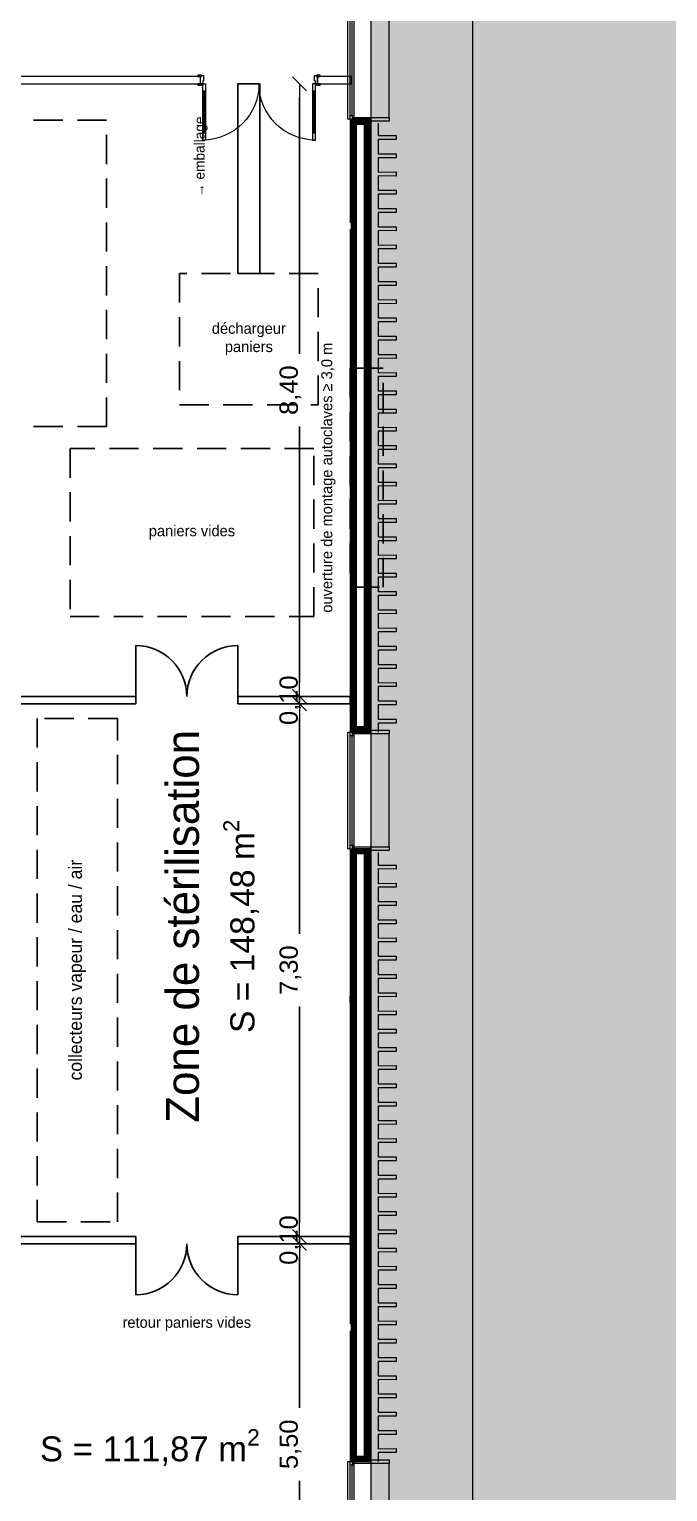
# Model space of a CAD drawing. Header units: millimetres. Extents: x 141848 to 1648660, y -821378 to -151356.
# Drawn here: x 239547 to 248295, y -204906 to -184858 of the extents above; entities that cross this region are included whole.
import ezdxf

# ---------------------------------------------------------------- set-up
doc = ezdxf.new("R2010")
doc.units = ezdxf.units.MM
doc.header["$MEASUREMENT"] = 0
for name, pattern in [('DASHED', [600, 400, -200]), ('Traits', [282.222223, 141.111112, -141.111112]), ('Wipeout_Contour', [1000, 0, -1000])]:
    doc.linetypes.add(name, pattern=pattern)
for name, color, linetype in [('Cotations - 1_100', 7, 'Continuous'), ('Equipement - Process', 6, 'Continuous'), ('Fenêtres ARCHICAD', 7, 'Continuous'), ('Hachure', 7, 'Continuous'), ('Intérieur - Agencement', 7, 'Continuous'), ('Nouveau_0', 7, 'Continuous'), ('Portes ARCHICAD', 7, 'Continuous'), ('Sols_ Dalles', 7, 'Continuous'), ('Structure - Murs extérieurs', 7, 'Continuous')]:
    doc.layers.add(name, color=color, linetype=linetype)
doc.styles.add('STYLE_GENERE_1', font='')
doc.styles.add('STYLE_GENERE_2', font='')
doc.styles.get('STYLE_GENERE_1').set_extended_font_data('Agency FB')
doc.styles.get('STYLE_GENERE_2').set_extended_font_data('Arial')
doc.dimstyles.new('STYLE_GENERE__1', dxfattribs={"dimtxt": 250, "dimasz": 190, "dimexe": 1.25, "dimexo": 0.625, "dimgap": 0, "dimtad": 1, "dimlfac": 0.001, "dimtxsty": 'STYLE_GENERE_2', "dimblk": 'ARROWHEAD_6', "dimblk1": 'ARROWHEAD_6', "dimblk2": 'ARROWHEAD_6', "dimcen": 2.5, "dimse1": 1, "dimse2": 1, "dimclrd": 7, "dimclre": 7, "dimclrt": 7, "dimazin": 3, "dimtfac": 1, "dimtmove": 0, "dimatfit": 3})
doc.dimstyles.new('STYLE_GENERE__4', dxfattribs={"dimtxt": 250, "dimasz": 190, "dimexe": 1.25, "dimexo": 0.625, "dimgap": 0, "dimtad": 1, "dimlfac": 0.001, "dimtxsty": 'STYLE_GENERE_2', "dimblk": 'ARROWHEAD_6', "dimblk1": 'ARROWHEAD_6', "dimblk2": 'ARROWHEAD_6', "dimcen": 2.5, "dimse1": 1, "dimse2": 1, "dimclrd": 7, "dimclre": 7, "dimclrt": 7, "dimazin": 3, "dimtfac": 1, "dimtmove": 0, "dimatfit": 3})
pattern_1 = [(45, (0, 175), (-55.684659, 55.684659), [0, -52.5, 0, -78.75]), (110, (175, 175), (74.000794, 26.934086), [0, -38.5, 0, -66.5])]
pattern_2 = [(45, (0, 0), (-7.0710678, 7.0710678), [])]

# ---------------------------------------------------------------- blocks, each defined once
blk = doc.blocks.new('Fenêtre 25')
at = {"layer": 'Fenêtres ARCHICAD', "color": 7, "linetype": 'Continuous', "lineweight": 5}
for p, q in [((-800, 0), (-800, 33)), ((-800, 33), (800, 33)), ((800, 33), (800, 0)), ((-800, -30), (800, -30)), ((-800, -280), (-800, -50)), ((-800, -50), (-775, -50)), ((-800, -195), (-800, -265)), ((-800, -195), (-800, -265)), ((-800, -195), (-800, -265)), ((-800, -195), (-800, -265)), ((-775, -50), (-775, -280)), ((775, -280), (775, -50)), ((775, -50), (800, -50)), ((800, -50), (800, -280)), ((800, -195), (800, -265)), ((800, -195), (800, -265)), ((800, -195), (800, -265)), ((800, -195), (800, -265)), ((-825, -530), (-825, -280)), ((-825, -280), (-775, -280)), ((-825, -280), (-800, -280)), ((-825, -280), (-800, -280)), ((-800, -265), (-800, -280)), ((-800, -265), (-800, -280)), ((-775, -280), (-800, -280)), ((-775, -280), (-775, -530)), ((800, -280), (775, -280)), ((775, -280), (825, -280)), ((775, -530), (775, -280)), ((800, -265), (800, -280)), ((800, -265), (800, -280)), ((800, -280), (825, -280)), ((800, -280), (825, -280)), ((825, -280), (825, -530)), ((-775, -530), (-825, -530)), ((-775, -530), (775, -530)), ((825, -530), (775, -530))]:
    blk.add_line(p, q, dxfattribs=at)
at = {"layer": 'Fenêtres ARCHICAD', "color": 7, "linetype": 'Traits', "lineweight": 5}
blk.add_line((-800, 0), (800, 0), dxfattribs=at)
at = {"color": 254, "linetype": 'Wipeout_Contour', "lineweight": 0, "ltscale": 3003.33026}
blk.add_wipeout([(-750, 0), (-750, -50), (750, -50), (750, 0)], dxfattribs=at).dxf.layer = 'Fenêtres ARCHICAD'
at = {"layer": 'Fenêtres ARCHICAD', "color": 7, "linetype": 'Continuous', "lineweight": 5}
for p, q in [((-800, 0), (-750, 0)), ((-800, 0), (-800, -15)), ((-800, 0), (-800, -15)), ((-750, 0), (-750, -50)), ((-750, 0), (750, 0)), ((750, -50), (750, 0)), ((750, 0), (800, 0)), ((800, 0), (800, -15)), ((800, 0), (800, -15)), ((-800, -15), (-800, -50)), ((-800, -15), (-800, -50)), ((-750, -50), (-800, -50)), ((-800, -50), (-800, -85)), ((-800, -50), (-800, -85)), ((-800, -85), (-800, -195)), ((-800, -85), (-800, -195)), ((-800, -85), (-800, -195)), ((-800, -85), (-800, -195)), ((-750, -25), (750, -25)), ((750, -50), (-750, -50)), ((800, -50), (750, -50)), ((800, -15), (800, -50)), ((800, -15), (800, -50)), ((800, -50), (800, -85)), ((800, -50), (800, -85)), ((800, -85), (800, -195)), ((800, -85), (800, -195)), ((800, -85), (800, -195)), ((800, -85), (800, -195))]:
    blk.add_line(p, q, dxfattribs=at)
blk = doc.blocks.new('Mur_2_1', base_point=(244226, -173396))
at = {"color": 254, "linetype": 'Wipeout_Contour', "lineweight": 0, "ltscale": 1238482.456540068}
blk.add_wipeout([(244211, -186093), (244211, -194493), (244226, -194493), (244226, -186093)], dxfattribs=at)
at = {"color": 254, "linetype": 'Wipeout_Contour', "lineweight": 0, "ltscale": 1263457.769276507}
blk.add_wipeout([(244211, -196093), (244211, -204493), (244226, -204493), (244226, -196093)], dxfattribs=at)
at = {"linetype": 'Continuous', "lineweight": 5, "true_color": 0x5f5f5f}
h = blk.add_hatch(dxfattribs=at)
h.set_pattern_fill('Enduit_0001', color=251, style=0, pattern_type=2)
h.set_pattern_definition(pattern_1)
h.paths.add_polyline_path([(244211, -186093), (244211, -194493), (244226, -194493), (244226, -186093)])
h = blk.add_hatch(dxfattribs=at)
h.set_pattern_fill('Enduit_0001', color=251, style=0, pattern_type=2)
h.set_pattern_definition(pattern_1)
h.paths.add_polyline_path([(244211, -196093), (244211, -204493), (244226, -204493), (244226, -196093)])
at = {"color": 254, "linetype": 'Wipeout_Contour', "lineweight": 0, "ltscale": 1238347.192243157}
blk.add_wipeout([(244141, -186163), (244141, -194423), (244211, -194493), (244211, -186093)], dxfattribs=at)
at = {"color": 254, "linetype": 'Wipeout_Contour', "lineweight": 0, "ltscale": 1263325.224056283}
blk.add_wipeout([(244141, -196163), (244141, -204423), (244211, -204493), (244211, -196093)], dxfattribs=at)
at = {"linetype": 'Continuous', "lineweight": 5, "true_color": 0x5f5f5f}
h = blk.add_hatch(dxfattribs=at)
h.set_pattern_fill('Briques_terre_cuite__int_97', color=251, style=0, pattern_type=2)
h.set_pattern_definition(pattern_2)
h.paths.add_polyline_path([(244141, -186163), (244141, -194423), (244211, -194493), (244211, -186093)])
h = blk.add_hatch(dxfattribs=at)
h.set_pattern_fill('Briques_terre_cuite__int_97', color=251, style=0, pattern_type=2)
h.set_pattern_definition(pattern_2)
h.paths.add_polyline_path([(244141, -196163), (244141, -204423), (244211, -204493), (244211, -196093)])
at = {"color": 254, "linetype": 'Wipeout_Contour', "lineweight": 0, "ltscale": 1238062.087334193}
blk.add_wipeout([(244141, -186163), (244031, -186163), (244031, -194423), (244141, -194423)], dxfattribs=at)
at = {"color": 254, "linetype": 'Wipeout_Contour', "lineweight": 0, "ltscale": 1263045.802240406}
blk.add_wipeout([(244141, -196163), (244031, -196163), (244031, -204423), (244141, -204423)], dxfattribs=at)
at = {"color": 254, "linetype": 'Wipeout_Contour', "lineweight": 0, "ltscale": 1239486.484636291}
blk.add_wipeout([(243946, -187606), (243946, -194493), (243961, -194493), (243961, -187606)], dxfattribs=at)
at = {"color": 254, "linetype": 'Wipeout_Contour', "lineweight": 0, "ltscale": 1271008.258563661}
blk.add_wipeout([(243946, -202706), (243946, -204493), (243961, -204493), (243961, -202706)], dxfattribs=at)
at = {"linetype": 'Continuous', "lineweight": 5, "true_color": 0x5f5f5f}
h = blk.add_hatch(dxfattribs=at)
h.set_pattern_fill('Enduit_0001', color=251, style=0, pattern_type=2)
h.set_pattern_definition(pattern_1)
h.paths.add_polyline_path([(243946, -187606), (243946, -194493), (243961, -194493), (243961, -187606)])
h = blk.add_hatch(dxfattribs=at)
h.set_pattern_fill('Enduit_0001', color=251, style=0, pattern_type=2)
h.set_pattern_definition(pattern_1)
h.paths.add_polyline_path([(243946, -202706), (243946, -204493), (243961, -204493), (243961, -202706)])
at = {"color": 254, "linetype": 'Wipeout_Contour', "lineweight": 0, "ltscale": 1229032.335938694}
blk.add_wipeout([(243946, -187506), (243961, -187506), (243961, -186093), (243946, -186093)], dxfattribs=at)
at = {"color": 254, "linetype": 'Wipeout_Contour', "lineweight": 0, "ltscale": 1260220.518683456}
blk.add_wipeout([(243946, -202606), (243961, -202606), (243961, -196093), (243946, -196093)], dxfattribs=at)
at = {"linetype": 'Continuous', "lineweight": 5, "true_color": 0x5f5f5f}
h = blk.add_hatch(dxfattribs=at)
h.set_pattern_fill('Enduit_0001', color=251, style=0, pattern_type=2)
h.set_pattern_definition(pattern_1)
h.paths.add_polyline_path([(243946, -187506), (243961, -187506), (243961, -186093), (243946, -186093)])
h = blk.add_hatch(dxfattribs=at)
h.set_pattern_fill('Enduit_0001', color=251, style=0, pattern_type=2)
h.set_pattern_definition(pattern_1)
h.paths.add_polyline_path([(243946, -202606), (243961, -202606), (243961, -196093), (243946, -196093)])
at = {"color": 254, "linetype": 'Wipeout_Contour', "lineweight": 0, "ltscale": 1237780.528865928}
blk.add_wipeout([(243961, -186093), (243961, -194493), (244031, -194493), (244031, -186093)], dxfattribs=at)
at = {"color": 254, "linetype": 'Wipeout_Contour', "lineweight": 0, "ltscale": 1262769.723634633}
blk.add_wipeout([(243961, -204493), (244031, -204493), (244031, -196093), (243961, -196093)], dxfattribs=at)
at = {"linetype": 'Continuous', "lineweight": 5, "true_color": 0x5f5f5f}
h = blk.add_hatch(dxfattribs=at)
h.set_pattern_fill('Briques_terre_cuite__int_97', color=251, style=0, pattern_type=2)
h.set_pattern_definition(pattern_2)
h.paths.add_polyline_path([(243961, -186093), (243961, -194493), (244031, -194493), (244031, -186093)])
h = blk.add_hatch(dxfattribs=at)
h.set_pattern_fill('Briques_terre_cuite__int_97', color=251, style=0, pattern_type=2)
h.set_pattern_definition(pattern_2)
h.paths.add_polyline_path([(243961, -204493), (244031, -204493), (244031, -196093), (243961, -196093)])
at = {"color": 7, "linetype": 'Continuous', "lineweight": 5}
for p, q in [((243961, -187506), (243946, -187506)), ((243946, -187606), (243961, -187606)), ((243961, -187606), (243961, -187506)), ((243961, -202606), (243946, -202606)), ((243961, -202706), (243961, -202606)), ((243946, -202706), (243961, -202706))]:
    blk.add_line(p, q, dxfattribs=at)
at = {"color": 254, "linetype": 'Wipeout_Contour', "lineweight": 0, "ltscale": 1227876.541884673}
blk.add_wipeout([(244141, -186163), (244211, -186093), (244031, -186093), (244031, -186163)], dxfattribs=at)
at = {"color": 254, "linetype": 'Wipeout_Contour', "lineweight": 0, "ltscale": 1248360.991923008}
blk.add_wipeout([(244141, -194423), (244031, -194423), (244031, -194493), (244211, -194493)], dxfattribs=at)
at = {"color": 254, "linetype": 'Wipeout_Contour', "lineweight": 0, "ltscale": 1252534.079105675}
blk.add_wipeout([(244141, -196163), (244211, -196093), (244031, -196093), (244031, -196163)], dxfattribs=at)
at = {"color": 254, "linetype": 'Wipeout_Contour', "lineweight": 0, "ltscale": 1273668.553079764}
blk.add_wipeout([(244141, -204423), (244031, -204423), (244031, -204493), (244211, -204493)], dxfattribs=at)
at = {"linetype": 'Continuous', "lineweight": 5, "true_color": 0x5f5f5f}
h = blk.add_hatch(dxfattribs=at)
h.set_pattern_fill('Briques_terre_cuite__int_97', color=251, style=0, pattern_type=2)
h.set_pattern_definition(pattern_2)
h.paths.add_polyline_path([(244141, -186163), (244211, -186093), (244031, -186093), (244031, -186163)])
h = blk.add_hatch(dxfattribs=at)
h.set_pattern_fill('Briques_terre_cuite__int_97', color=251, style=0, pattern_type=2)
h.set_pattern_definition(pattern_2)
h.paths.add_polyline_path([(244141, -194423), (244031, -194423), (244031, -194493), (244211, -194493)])
h = blk.add_hatch(dxfattribs=at)
h.set_pattern_fill('Briques_terre_cuite__int_97', color=251, style=0, pattern_type=2)
h.set_pattern_definition(pattern_2)
h.paths.add_polyline_path([(244141, -196163), (244211, -196093), (244031, -196093), (244031, -196163)])
h = blk.add_hatch(dxfattribs=at)
h.set_pattern_fill('Briques_terre_cuite__int_97', color=251, style=0, pattern_type=2)
h.set_pattern_definition(pattern_2)
h.paths.add_polyline_path([(244141, -204423), (244031, -204423), (244031, -204493), (244211, -204493)])
at = {"color": 7, "linetype": 'Continuous', "lineweight": 5}
for p, q in [((243946, -186093), (243961, -186093)), ((243961, -186093), (243961, -187506)), ((243961, -186093), (243996, -186093)), ((243996, -186093), (244031, -186093)), ((244031, -186093), (244141, -186093)), ((244031, -186093), (244141, -186093)), ((244031, -194423), (244031, -186163)), ((244141, -186163), (244031, -186163)), ((244141, -186093), (244211, -186093)), ((244141, -186093), (244211, -186093)), ((244141, -194423), (244141, -186163)), ((244211, -194493), (244211, -186093)), ((244211, -186093), (244226, -186093)), ((244226, -186118), (244226, -186093)), ((243961, -187606), (243961, -194493)), ((244141, -194423), (244031, -194423)), ((243946, -194493), (243961, -194493)), ((243961, -194493), (243996, -194493)), ((243996, -194493), (244031, -194493)), ((244031, -194493), (244141, -194493)), ((244031, -194493), (244141, -194493)), ((244141, -194493), (244211, -194493)), ((244141, -194493), (244211, -194493)), ((244211, -194493), (244226, -194493)), ((244226, -194493), (244226, -194468)), ((243946, -196093), (243961, -196093)), ((243961, -196093), (243961, -202606)), ((243961, -196093), (243996, -196093)), ((243996, -196093), (244031, -196093)), ((244031, -196093), (244141, -196093)), ((244031, -196093), (244141, -196093)), ((244031, -204423), (244031, -196163)), ((244141, -196163), (244031, -196163)), ((244141, -196093), (244211, -196093)), ((244141, -196093), (244211, -196093)), ((244141, -204423), (244141, -196163)), ((244211, -204493), (244211, -196093)), ((244211, -196093), (244226, -196093)), ((244226, -196118), (244226, -196093)), ((243961, -202706), (243961, -204493)), ((244141, -204423), (244031, -204423)), ((244226, -204493), (244226, -204468)), ((243946, -204493), (243961, -204493)), ((243961, -204493), (243996, -204493)), ((243996, -204493), (244031, -204493)), ((244031, -204493), (244141, -204493)), ((244031, -204493), (244141, -204493)), ((244141, -204493), (244211, -204493)), ((244141, -204493), (244211, -204493)), ((244211, -204493), (244226, -204493))]:
    blk.add_line(p, q, dxfattribs=at)
at = {"color": 7, "linetype": 'Continuous', "lineweight": 5, "flags": 128}
for points in [[(243946, -186093), (243946, -187506)], [(244226, -194493), (244226, -186093)], [(243946, -187606), (243946, -194493)], [(243946, -196093), (243946, -202606)], [(244226, -204493), (244226, -196093)], [(243946, -202706), (243946, -204493)]]:
    blk.add_lwpolyline(points, dxfattribs=at)
at = {"layer": 'Fenêtres ARCHICAD', "color": 7, "linetype": 'Continuous', "lineweight": 5, "zscale": 1000, "rotation": 89.99999999999997}
for p in [(243946, -185293), (243946, -195293), (243946, -205293)]:
    blk.add_blockref('Fenêtre 25', p, dxfattribs=at)
blk = doc.blocks.new('Porte double 25_7')
at = {"layer": 'Portes ARCHICAD', "color": 7, "linetype": 'Continuous', "lineweight": 5}
for p, q in [((-772, 772), (-772, 672)), ((-732, 772), (-772, 772)), ((-772, 672), (-732, 672)), ((-752, 672), (-752, 100)), ((-732, 672), (-732, 772)), ((732, 672), (732, 772)), ((732, 772), (772, 772)), ((772, 672), (732, 672)), ((752, 672), (752, 100)), ((772, 772), (772, 672)), ((-837, 0), (-837, 19)), ((-837, 19), (-787, 19)), ((-787, 0), (-837, 0)), ((-800, 0), (-837, 0)), ((-800, 0), (-837, 0)), ((-772, 0), (-800, 0)), ((-800, 0), (-800, -115)), ((-800, 0), (-800, -100)), ((-800, 0), (-800, -100)), ((-787, 19), (-787, 0)), ((-732, 100), (-772, 100)), ((-772, 100), (-772, 0)), ((-772, -40), (-772, 0)), ((-772, 0), (-732, 0)), ((-732, 0), (-732, 100)), ((732, 0), (732, 100)), ((732, 100), (772, 100)), ((772, 0), (732, 0)), ((772, 100), (772, 0)), ((800, 0), (772, 0)), ((772, 0), (772, -40)), ((787, 19), (837, 19)), ((787, 0), (787, 19)), ((837, 0), (787, 0)), ((800, -115), (800, 0)), ((800, 0), (800, -100)), ((800, 0), (800, -100)), ((800, 0), (837, 0)), ((800, 0), (837, 0)), ((837, 19), (837, 0)), ((-837, -119), (-837, -100)), ((-837, -100), (-787, -100)), ((-800, -100), (-837, -100)), ((-800, -100), (-837, -100)), ((-787, -119), (-837, -119)), ((-800, -115), (-760, -115)), ((-787, -100), (-787, -119)), ((-760, -40), (-772, -40)), ((-760, -115), (-760, -40)), ((772, -40), (760, -40)), ((760, -40), (760, -115)), ((760, -115), (800, -115)), ((787, -100), (837, -100)), ((787, -119), (787, -100)), ((837, -119), (787, -119)), ((800, -100), (837, -100)), ((800, -100), (837, -100)), ((837, -100), (837, -119))]:
    blk.add_line(p, q, dxfattribs=at)
at = {"layer": 'Portes ARCHICAD', "color": 7, "linetype": 'Continuous', "lineweight": 5, "flags": 128}
for points in [[(-772, 672), (-772, 100), (-752, 100), (-752, 672)], [(-752, 672), (-752, 100), (-732, 100), (-732, 672)], [(752, 672), (752, 100), (732, 100), (732, 672)], [(772, 672), (772, 100), (752, 100), (752, 672)]]:
    blk.add_lwpolyline(points, close=True, dxfattribs=at)
at = {"layer": 'Portes ARCHICAD', "color": 7, "linetype": 'Continuous', "lineweight": 5}
for centre, start, end in [((-772, 0), 0, 90), ((772, 0), 90, 180)]:
    blk.add_arc(centre, 772, start, end, dxfattribs=at)
blk = doc.blocks.new('Mur_144_1', base_point=(219226, -187606))
at = {"layer": 'Structure - Murs extérieurs', "color": 7, "linetype": 'Continuous', "lineweight": 5}
for p, q in [((219506, -187506), (219491, -187506)), ((219491, -187506), (219491, -187606)), ((219491, -187606), (219506, -187606)), ((241896, -187506), (241859, -187506)), ((241896, -187606), (241859, -187606)), ((241896, -187606), (241896, -187506)), ((243496, -187506), (243533, -187506)), ((243496, -187606), (243496, -187506)), ((243496, -187606), (243533, -187606)), ((243961, -187506), (243946, -187506)), ((243946, -187606), (243961, -187606)), ((243961, -187606), (243961, -187506))]:
    blk.add_line(p, q, dxfattribs=at)
at = {"layer": 'Structure - Murs extérieurs', "color": 7, "linetype": 'Continuous', "lineweight": 5, "flags": 128}
for points in [[(241896, -187506), (219506, -187506)], [(219506, -187606), (226766, -187606)], [(226866, -187606), (241896, -187606)], [(243946, -187506), (243496, -187506)], [(243496, -187606), (243946, -187606)]]:
    blk.add_lwpolyline(points, dxfattribs=at)
at = {"layer": 'Portes ARCHICAD', "color": 7, "linetype": 'Continuous', "lineweight": 5, "xscale": -1, "zscale": 1000, "rotation": 180}
blk.add_blockref('Porte double 25_7', (242696, -187606), dxfattribs=at)
blk = doc.blocks.new('Tôle profilée 25')
at = {"color": 7, "linetype": 'Continuous', "lineweight": 5}
for p, q in [((0, 8347.3), (0, 8176.5)), ((-250, 8177.5), (-250, 8150)), ((0, 8176.5), (-250, 8177.5)), ((-250, 8150), (-250, 8122.5)), ((-250, 8122.5), (0, 8123.5)), ((0, 8123.5), (0, 7926.5)), ((-250, 7927.5), (-250, 7900)), ((0, 7926.5), (-250, 7927.5)), ((-250, 7900), (-250, 7872.5)), ((-250, 7872.5), (0, 7873.5)), ((0, 7873.5), (0, 7676.5)), ((-250, 7677.5), (-250, 7650)), ((0, 7676.5), (-250, 7677.5)), ((-250, 7650), (-250, 7622.5)), ((-250, 7622.5), (0, 7623.5)), ((0, 7623.5), (0, 7426.5)), ((-250, 7427.5), (-250, 7400)), ((0, 7426.5), (-250, 7427.5)), ((-250, 7400), (-250, 7372.5)), ((-250, 7372.5), (0, 7373.5)), ((0, 7373.5), (0, 7176.5)), ((-250, 7177.5), (-250, 7150)), ((0, 7176.5), (-250, 7177.5)), ((-250, 7150), (-250, 7122.5)), ((-250, 7122.5), (0, 7123.5)), ((0, 7123.5), (0, 6926.5)), ((-250, 6927.5), (-250, 6900)), ((0, 6926.5), (-250, 6927.5)), ((-250, 6900), (-250, 6872.5)), ((-250, 6872.5), (0, 6873.5)), ((0, 6873.5), (0, 6676.5)), ((-250, 6677.5), (-250, 6650)), ((0, 6676.5), (-250, 6677.5)), ((-250, 6650), (-250, 6622.5)), ((-250, 6622.5), (0, 6623.5)), ((0, 6623.5), (0, 6426.5)), ((-250, 6427.5), (-250, 6400)), ((0, 6426.5), (-250, 6427.5)), ((-250, 6400), (-250, 6372.5)), ((-250, 6372.5), (0, 6373.5)), ((0, 6373.5), (0, 6176.5)), ((-250, 6177.5), (-250, 6150)), ((0, 6176.5), (-250, 6177.5)), ((-250, 6150), (-250, 6122.5)), ((-250, 6122.5), (0, 6123.5)), ((0, 6123.5), (0, 5926.5)), ((-250, 5927.5), (-250, 5900)), ((0, 5926.5), (-250, 5927.5)), ((-250, 5900), (-250, 5872.5)), ((-250, 5872.5), (0, 5873.5)), ((0, 5873.5), (0, 5676.5)), ((-250, 5677.5), (-250, 5650)), ((0, 5676.5), (-250, 5677.5)), ((-250, 5650), (-250, 5622.5)), ((-250, 5622.5), (0, 5623.5)), ((0, 5623.5), (0, 5426.5)), ((-250, 5427.5), (-250, 5400)), ((0, 5426.5), (-250, 5427.5)), ((-250, 5400), (-250, 5372.5)), ((-250, 5372.5), (0, 5373.5)), ((0, 5373.5), (0, 5176.5)), ((-250, 5177.5), (-250, 5150)), ((0, 5176.5), (-250, 5177.5)), ((-250, 5150), (-250, 5122.5)), ((-250, 5122.5), (0, 5123.5)), ((0, 5123.5), (0, 4926.5)), ((-250, 4927.5), (-250, 4900)), ((0, 4926.5), (-250, 4927.5)), ((-250, 4900), (-250, 4872.5)), ((-250, 4872.5), (0, 4873.5)), ((0, 4873.5), (0, 4676.5)), ((-250, 4677.5), (-250, 4650)), ((0, 4676.5), (-250, 4677.5)), ((-250, 4650), (-250, 4622.5)), ((-250, 4622.5), (0, 4623.5)), ((0, 4623.5), (0, 4426.5)), ((-250, 4427.5), (-250, 4400)), ((0, 4426.5), (-250, 4427.5)), ((-250, 4400), (-250, 4372.5)), ((-250, 4372.5), (0, 4373.5)), ((0, 4373.5), (0, 4176.5)), ((-250, 4177.5), (-250, 4150)), ((0, 4176.5), (-250, 4177.5)), ((-250, 4150), (-250, 4122.5)), ((-250, 4122.5), (0, 4123.5)), ((0, 4123.5), (0, 3926.5)), ((-250, 3927.5), (-250, 3900)), ((0, 3926.5), (-250, 3927.5)), ((-250, 3900), (-250, 3872.5)), ((-250, 3872.5), (0, 3873.5)), ((0, 3873.5), (0, 3676.5)), ((-250, 3677.5), (-250, 3650)), ((0, 3676.5), (-250, 3677.5)), ((-250, 3650), (-250, 3622.5)), ((-250, 3622.5), (0, 3623.5)), ((0, 3623.5), (0, 3426.5)), ((-250, 3427.5), (-250, 3400)), ((0, 3426.5), (-250, 3427.5)), ((-250, 3400), (-250, 3372.5)), ((-250, 3372.5), (0, 3373.5)), ((0, 3373.5), (0, 3176.5)), ((-250, 3177.5), (-250, 3150)), ((0, 3176.5), (-250, 3177.5)), ((-250, 3150), (-250, 3122.5)), ((-250, 3122.5), (0, 3123.5)), ((0, 3123.5), (0, 2926.5)), ((-250, 2927.5), (-250, 2900)), ((0, 2926.5), (-250, 2927.5)), ((-250, 2900), (-250, 2872.5)), ((-250, 2872.5), (0, 2873.5)), ((0, 2873.5), (0, 2676.5)), ((-250, 2677.5), (-250, 2650)), ((0, 2676.5), (-250, 2677.5)), ((-250, 2650), (-250, 2622.5)), ((-250, 2622.5), (0, 2623.5)), ((0, 2623.5), (0, 2426.5)), ((-250, 2427.5), (-250, 2400)), ((0, 2426.5), (-250, 2427.5)), ((-250, 2400), (-250, 2372.5)), ((-250, 2372.5), (0, 2373.5)), ((0, 2373.5), (0, 2176.5)), ((-250, 2177.5), (-250, 2150)), ((0, 2176.5), (-250, 2177.5)), ((-250, 2150), (-250, 2122.5)), ((-250, 2122.5), (0, 2123.5)), ((0, 2123.5), (0, 1926.5)), ((-250, 1927.5), (-250, 1900)), ((0, 1926.5), (-250, 1927.5)), ((-250, 1900), (-250, 1872.5)), ((-250, 1872.5), (0, 1873.5)), ((0, 1873.5), (0, 1676.5)), ((-250, 1677.5), (-250, 1650)), ((0, 1676.5), (-250, 1677.5)), ((-250, 1650), (-250, 1622.5)), ((-250, 1622.5), (0, 1623.5)), ((0, 1623.5), (0, 1426.5)), ((-250, 1427.5), (-250, 1400)), ((0, 1426.5), (-250, 1427.5)), ((-250, 1400), (-250, 1372.5)), ((-250, 1372.5), (0, 1373.5)), ((0, 1373.5), (0, 1176.5)), ((-250, 1177.5), (-250, 1150)), ((0, 1176.5), (-250, 1177.5)), ((-250, 1150), (-250, 1122.5)), ((-250, 1122.5), (0, 1123.5)), ((0, 1123.5), (0, 926.5)), ((-250, 927.5), (-250, 900)), ((0, 926.5), (-250, 927.5)), ((-250, 900), (-250, 872.5)), ((-250, 872.5), (0, 873.5)), ((0, 873.5), (0, 676.5)), ((-250, 677.5), (-250, 650)), ((0, 676.5), (-250, 677.5)), ((-250, 650), (-250, 622.5)), ((-250, 622.5), (0, 623.5)), ((0, 623.5), (0, 426.5)), ((-250, 427.5), (-250, 400)), ((0, 426.5), (-250, 427.5)), ((-250, 400), (-250, 372.5)), ((-250, 372.5), (0, 373.5)), ((0, 373.5), (0, 176.5)), ((-250, 177.5), (-250, 150)), ((0, 176.5), (-250, 177.5)), ((-250, 150), (-250, 122.5)), ((-250, 122.5), (0, 123.5)), ((0, 123.5), (0, 0))]:
    blk.add_line(p, q, dxfattribs=at)
blk = doc.blocks.new('ARROWHEAD_6')
at = {"color": 0, "linetype": 'Continuous', "lineweight": 0}
for p, q in [((0, 0), (-1, 0)), ((-0.5, -0.5), (0.5, 0.5))]:
    blk.add_line(p, q, dxfattribs=at)
blk = doc.blocks.new('*D1152')
at = {"color": 7}
for p, q in [((219696, -177072), (231101, -177072)), ((232351, -177072), (243756, -177072))]:
    blk.add_line(p, q, dxfattribs=at)
at = {"layer": 'Defpoints'}
for p in [(219506, -177072), (219506, -207204), (243946, -207202)]:
    blk.add_point(p, dxfattribs=at)
at = {"layer": 'Cotations - 1_100', "color": 7, "xscale": 190, "yscale": 190, "rotation": 180}
blk.add_blockref('ARROWHEAD_6', (219506, -177072), dxfattribs=at)
at = {"layer": 'Cotations - 1_100', "color": 7, "xscale": 190, "yscale": 190}
blk.add_blockref('ARROWHEAD_6', (243946, -177072), dxfattribs=at)
at = {"layer": 'Cotations - 1_100', "color": 7, "insert": (231726, -176947), "char_height": 250, "attachment_point": 5, "style": 'STYLE_GENERE_2'}
blk.add_mtext('\\A1;{\\pql;\\fArial|b0|i0|c0|p38;24,44}', dxfattribs=at)
blk = doc.blocks.new('*D1184')
at = {"color": 7}
for p, q in [((238601, -178966), (238601, -173866)), ((238601, -185316), (238601, -180216))]:
    blk.add_line(p, q, dxfattribs=at)
at = {"layer": 'Defpoints'}
for p in [(243946, -173676), (231726, -185506), (238601, -185506)]:
    blk.add_point(p, dxfattribs=at)
at = {"layer": 'Cotations - 1_100', "color": 7, "xscale": 190, "yscale": 190}
for p, rotation in [((238601, -173676), 90), ((238601, -185506), 270)]:
    blk.add_blockref('ARROWHEAD_6', p, dxfattribs=dict(at, rotation=rotation))
at = {"layer": 'Cotations - 1_100', "color": 7, "insert": (238601, -179591), "char_height": 250, "attachment_point": 5, "rotation": 90, "style": 'STYLE_GENERE_2'}
blk.add_mtext('\\A1;{\\pql;\\fArial|b0|i0|c0|p38;11,83}', dxfattribs=at)
blk = doc.blocks.new('*D1189')
at = {"color": 7}
for p, q in [((228345, -178826), (228345, -173586)), ((228345, -185316), (228345, -180076))]:
    blk.add_line(p, q, dxfattribs=at)
at = {"layer": 'Defpoints'}
for p in [(244226, -173396), (228345, -185506), (231726, -185506)]:
    blk.add_point(p, dxfattribs=at)
at = {"layer": 'Cotations - 1_100', "color": 7, "xscale": 190, "yscale": 190}
for p, rotation in [((228345, -173396), 90), ((228345, -185506), 270)]:
    blk.add_blockref('ARROWHEAD_6', p, dxfattribs=dict(at, rotation=rotation))
at = {"layer": 'Cotations - 1_100', "color": 7, "insert": (228345, -179451), "char_height": 250, "attachment_point": 5, "rotation": 90, "style": 'STYLE_GENERE_2'}
blk.add_mtext('\\A1;{\\pql;\\fArial|b0|i0|c0|p38;12,11}', dxfattribs=at)
blk = doc.blocks.new('*D1236')
at = {"color": 7}
for p, q in [((243250, -203756), (243250, -201696)), ((243250, -206816), (243250, -204756))]:
    blk.add_line(p, q, dxfattribs=at)
at = {"layer": 'Defpoints'}
for p in [(243250, -201506), (243250, -207006), (243250, -207006)]:
    blk.add_point(p, dxfattribs=at)
at = {"layer": 'Cotations - 1_100', "color": 7, "xscale": 190, "yscale": 190}
for p, rotation in [((243250, -201506), 90), ((243250, -207006), 270)]:
    blk.add_blockref('ARROWHEAD_6', p, dxfattribs=dict(at, rotation=rotation))
at = {"layer": 'Cotations - 1_100', "color": 7, "insert": (243125, -204256), "char_height": 250, "attachment_point": 5, "rotation": 90, "style": 'STYLE_GENERE_2'}
blk.add_mtext('\\A1;{\\pql;\\fArial|b0|i0|c0|p38;5,50}', dxfattribs=at)
blk = doc.blocks.new('*D1237')
at = {"color": 7}
blk.add_line((243250, -201506), (243250, -201406), dxfattribs=at)
at = {"layer": 'Defpoints'}
for p in [(243250, -201406), (243250, -201506), (243250, -201506)]:
    blk.add_point(p, dxfattribs=at)
at = {"layer": 'Cotations - 1_100', "color": 7, "xscale": 190, "yscale": 190}
for p, rotation in [((243250, -201406), 270), ((243250, -201506), 90)]:
    blk.add_blockref('ARROWHEAD_6', p, dxfattribs=dict(at, rotation=rotation))
at = {"layer": 'Cotations - 1_100', "color": 7, "insert": (243123.75, -201456), "char_height": 250, "attachment_point": 5, "rotation": 90, "style": 'STYLE_GENERE_2'}
blk.add_mtext('\\A1;{\\pql;\\fArial|b0|i0|c0|p38;0,10}', dxfattribs=at)
blk = doc.blocks.new('*D1238')
at = {"color": 7}
for p, q in [((243250, -197256), (243250, -194296)), ((243250, -201216), (243250, -198256))]:
    blk.add_line(p, q, dxfattribs=at)
at = {"layer": 'Defpoints'}
for p in [(243250, -194106), (243250, -201406), (243250, -201406)]:
    blk.add_point(p, dxfattribs=at)
at = {"layer": 'Cotations - 1_100', "color": 7, "xscale": 190, "yscale": 190}
for p, rotation in [((243250, -194106), 90), ((243250, -201406), 270)]:
    blk.add_blockref('ARROWHEAD_6', p, dxfattribs=dict(at, rotation=rotation))
at = {"layer": 'Cotations - 1_100', "color": 7, "insert": (243125, -197756), "char_height": 250, "attachment_point": 5, "rotation": 90, "style": 'STYLE_GENERE_2'}
blk.add_mtext('\\A1;{\\pql;\\fArial|b0|i0|c0|p38;7,30}', dxfattribs=at)
blk = doc.blocks.new('*D1239')
at = {"color": 7}
blk.add_line((243250, -194106), (243250, -194006), dxfattribs=at)
at = {"layer": 'Defpoints'}
for p in [(243250, -194006), (243250, -194106), (243250, -194106)]:
    blk.add_point(p, dxfattribs=at)
at = {"layer": 'Cotations - 1_100', "color": 7, "xscale": 190, "yscale": 190}
for p, rotation in [((243250, -194006), 270), ((243250, -194106), 90)]:
    blk.add_blockref('ARROWHEAD_6', p, dxfattribs=dict(at, rotation=rotation))
at = {"layer": 'Cotations - 1_100', "color": 7, "insert": (243123.75, -194056), "char_height": 250, "attachment_point": 5, "rotation": 90, "style": 'STYLE_GENERE_2'}
blk.add_mtext('\\A1;{\\pql;\\fArial|b0|i0|c0|p38;0,10}', dxfattribs=at)
blk = doc.blocks.new('*D1240')
at = {"color": 7}
for p, q in [((243250, -189306), (243250, -185796)), ((243250, -193816), (243250, -190306))]:
    blk.add_line(p, q, dxfattribs=at)
at = {"layer": 'Defpoints'}
for p in [(243250, -185606), (243250, -194006), (243250, -194006)]:
    blk.add_point(p, dxfattribs=at)
at = {"layer": 'Cotations - 1_100', "color": 7, "xscale": 190, "yscale": 190}
for p, rotation in [((243250, -185606), 90), ((243250, -194006), 270)]:
    blk.add_blockref('ARROWHEAD_6', p, dxfattribs=dict(at, rotation=rotation))
at = {"layer": 'Cotations - 1_100', "color": 7, "insert": (243125, -189806), "char_height": 250, "attachment_point": 5, "rotation": 90, "style": 'STYLE_GENERE_2'}
blk.add_mtext('\\A1;{\\pql;\\fArial|b0|i0|c0|p38;8,40}', dxfattribs=at)

msp = doc.modelspace()

# ---------------------------------------------------------------- hatches: boundary and pattern name
at = {"linetype": 'Continuous', "lineweight": 0, "true_color": 0x6f6f6f}
h = msp.add_hatch(color=8, dxfattribs=at)
h.paths.add_polyline_path([(141848.442, -295062.571), (269220.821, -293826.868), (269220.821, -270902.734), (268763.049, -270902.734), (254213.6, -271040.575), (254213.6, -163437.635), (153156.2, -163437.635), (153156.2, -271040.575), (153182.962, -271040.57), (153183.146, -272000.514, -0.409427364), (149183.681, -275935.042), (141848.442, -275935.042)])
h.paths.add_polyline_path([(158435.584, -260639.953), (155145.584, -260639.953), (155145.584, -248364.953), (155145.584, -243089.974), (155145.584, -242189.974), (158435.584, -242189.974)], flags=0)
h.paths.add_polyline_path([(161503.433, -171995.57), (161503.433, -193810.571), (161503.433, -230015.57), (161503.433, -260810.571), (196775.042, -260810.571), (196775.042, -222495.57), (186955.542, -222495.57), (186955.542, -218295.57), (196754.55, -218295.57), (196754.55, -208495.57), (196754.55, -204495.57), (193355.542, -204495.57), (193355.542, -195161.535), (195576.034, -195161.535), (195576.034, -189810.571), (217850.068, -189810.571), (217850.068, -262266.885), (245610.045, -262266.885), (245610.045, -253395.571), (245626.034, -253395.571), (246426.034, -253395.571), (247826.034, -253395.571), (247826.034, -248005.571), (247826.034, -246605.571), (245626.034, -246605.571), (245610.045, -246605.571), (245610.045, -171995.57), (212806.28, -171995.57)], flags=0)
h.paths.add_polyline_path([(162737.042, -269433.913, -0.09031866), (162858.773, -268727.623, -0.201448728), (163912.639, -267592.74, -0.104211445), (164718.006, -267415.055), (165317.979, -267409.371, -0.104044608), (166125.354, -267571.244, -0.238255457), (167284.257, -268953.318, -0.055188622), (167336.836, -269390.334), (167338.931, -269611.438), (167351.046, -270890.267), (167092.583, -271892.761, -0.267949192), (165370.083, -272909.124), (164770.11, -272914.808, -0.193717464), (163379.252, -272370.185, -0.070568756), (163028.663, -271931.262, -0.131652498), (162751.253, -270933.845)], flags=0)
h.paths.add_polyline_path([(175327.752, -275599.002, -0.415791099), (173316.986, -273599.031), (173316.986, -273452.052), (173330.488, -267377.824, -0.380556701), (175316.986, -265609.826), (175394.714, -265609.826), (175394.714, -270609.826), (190394.714, -270609.826), (190394.714, -265609.826), (195356.191, -265609.826, -0.414213562), (196856.191, -267109.826), (196856.191, -273660.699, -0.345501612), (195137.285, -275433.432)], flags=0)
h.paths.add_polyline_path([(205510.093, -271504.083, -0.134473934), (205230.948, -270484.937), (205230.948, -268984.937, -0.414213562), (207230.948, -266984.937), (207830.948, -266984.937, -0.414213562), (209830.948, -268984.937), (209830.948, -270484.937, -0.128820346), (209574.03, -271465.581, -0.270936291), (207830.948, -272484.937), (207230.948, -272484.937, -0.264979997)], flags=0)
h.paths.add_polyline_path([(217862.687, -273329.325), (217869.949, -267730.336, -0.098561509), (218100.718, -266943.721), (218117.681, -266951.545, -0.258849002), (219955.479, -265605.827), (219953.141, -265587.294), (220637.569, -265587.294), (220637.569, -265687.294), (220637.569, -270687.294), (250537.569, -270687.294), (250537.569, -265687.294), (252208.004, -265687.294), (254186.294, -265687.294), (254186.294, -267687.294), (254186.294, -271062.255, 0.001345761), (254186.323, -271073.021), (254197.209, -273095.233, -0.414213562), (252208.004, -275105.97), (243484.534, -275105.97, -0.005188955), (243431.438, -275116.103), (235447.992, -275196.191), (220071.012, -275253.24, -0.386553331), (217873.089, -273475.385, -0.025189219)], flags=0)
at = {"layer": 'Sols_ Dalles', "linetype": 'Continuous', "lineweight": 0, "true_color": 0x2e271c}
msp.add_hatch(color=250, dxfattribs=at).paths.add_polyline_path([(161503.433, -171995.57), (161503.433, -230015.57), (161503.433, -260810.571), (196775.042, -260810.571), (196775.042, -260795.571), (196775.042, -258649.982), (196775.042, -258010.558), (196775.042, -222495.57), (186955.542, -222495.57), (186955.542, -218295.57), (196754.55, -218295.57), (196754.55, -204495.57), (193355.542, -204495.57), (193355.542, -195161.535), (195576.034, -195161.535), (195576.034, -189810.571), (217805.542, -189810.571), (217805.542, -253395.57), (217805.542, -253415.571), (219205.542, -253415.571), (219205.542, -253395.57), (219205.542, -188410.571), (191955.542, -188410.571), (191955.542, -190035.076), (194140.476, -190023.061), (194160.967, -193749.52), (191976.034, -193761.535), (191955.542, -200380.57), (191955.542, -205895.57), (195354.55, -205895.57), (195354.55, -216895.57), (185555.542, -216895.57), (185555.542, -223895.57), (195354.55, -223895.57), (195354.55, -258649.982), (195354.55, -259410.571), (163990.222, -259410.571), (162860.681, -259410.571), (162860.681, -231415.57), (162860.681, -173395.57), (244226.034, -173395.57), (244226.034, -248005.571), (245626.034, -248005.571), (246426.034, -248005.571), (246426.034, -251817.03), (245610.045, -251817.03), (244211.034, -251817.03), (244211.034, -253395.571), (246426.034, -253395.571), (247826.034, -253395.571), (247826.034, -248005.571), (247826.034, -246605.571), (245626.034, -246605.571), (245626.034, -171995.57)])

# ---------------------------------------------------------------- linework, layer by layer
at = {"layer": 'Equipement - Process'}
msp.add_lwpolyline([(242406, -188206), (242706, -188206), (242706, -185606), (242406, -185606)], close=True, dxfattribs=at)
at = {"layer": 'Equipement - Process', "linetype": 'DASHED'}
for points in [[(224606, -190306), (240606, -190306), (240606, -186106), (224606, -186106)], [(241606, -190006), (243506, -190006), (243506, -188206), (241606, -188206)], [(240106, -192906), (243446, -192906), (243446, -190606), (240106, -190606)], [(239656, -201206), (240756, -201206), (240756, -194306), (239656, -194306)]]:
    msp.add_lwpolyline(points, close=True, dxfattribs=at)
at = {"layer": 'Portes ARCHICAD'}
for points in [[(241006, -194006), (241006, -193306)], [(242406, -194006), (242406, -193306)], [(241006, -201506), (241006, -202206)], [(242406, -201506), (242406, -202206)]]:
    msp.add_lwpolyline(points, dxfattribs=at)
for centre, start, end in [((241006, -194006), 0, 90), ((242406, -194006), 90, 180), ((241006, -201506), 270, 360), ((242406, -201506), 180, 270)]:
    msp.add_arc(centre, 700, start, end, dxfattribs=at)
at = {"layer": 'Sols_ Dalles', "color": 250, "linetype": 'Continuous', "lineweight": 5, "true_color": 0x1f1f1f}
for points in [[(245626.034, -253415.571), (245626.034, -171995.57), (161503.433, -171995.57), (161503.433, -230015.57), (161503.433, -260810.571)], [(162860.681, -259410.571), (162860.681, -231415.57), (162860.681, -173395.57), (244226.034, -173395.57), (244226.034, -253415.571)]]:
    msp.add_lwpolyline(points, dxfattribs=at)
at = {"layer": 'Structure - Murs extérieurs'}
for points in [[(239276, -194006), (241006, -194006)], [(241006, -194106), (241006, -194006)], [(242406, -194106), (242406, -194006)], [(239276, -194106), (241006, -194106)], [(239276, -201406), (241006, -201406)], [(241006, -201506), (241006, -201406)], [(242406, -201506), (242406, -201406)], [(239276, -201506), (241006, -201506)]]:
    msp.add_lwpolyline(points, dxfattribs=at)

# ---------------------------------------------------------------- texts
at = {"layer": 'Equipement - Process', "attachment_point": 5, "rotation": 90, "style": 'STYLE_GENERE_1'}
for s, insert, char_height in [('\\A1;{\\pqc;→ emballage}', (241900, -186606), 140), ('\\A1;{\\pqc;ouverture de montage autoclaves ≥ 3,0 m}', (243646, -191006), 150), ('\\A1;{\\pqc;collecteurs vapeur / eau / air}', (240206, -197756), 180)]:
    msp.add_mtext(s, dxfattribs=dict(at, insert=insert, char_height=char_height))
at = {"layer": 'Equipement - Process', "char_height": 150, "attachment_point": 5, "style": 'STYLE_GENERE_1'}
for s, insert in [('\\A1;{\\pqc;déchargeur\\Ppaniers}', (242556, -189106)), ('\\A1;{\\pqc;paniers vides}', (241776, -191756)), ('\\A1;{\\pqc;retour paniers vides}', (241706, -202606))]:
    msp.add_mtext(s, dxfattribs=dict(at, insert=insert))
at = {"layer": 'Hachure', "insert": (241650, -197156), "char_height": 450, "attachment_point": 5, "rotation": 90, "style": 'STYLE_GENERE_1'}
msp.add_mtext('\\A1;{\\pqc;\\fAgency FB|b0|i0|c0|p34;Zone de stérilisation}', dxfattribs=at)
at = {"layer": 'Intérieur - Agencement', "color": 5, "insert": (242450, -197156), "char_height": 330, "attachment_point": 5, "rotation": 90, "style": 'STYLE_GENERE_2'}
msp.add_mtext('\\A1;{\\pqc;\\fArial|b0|i0|c0|p38;S = 148,48 m{\\H0.66x;\\S2^ ;}}', dxfattribs=at)
at = {"layer": 'Intérieur - Agencement', "color": 5, "insert": (241200, -204300), "char_height": 340, "attachment_point": 5, "style": 'STYLE_GENERE_2'}
msp.add_mtext('\\A1;{\\pqc;\\fArial|b0|i0|c0|p38;S = 111,87 m{\\H0.66x;\\S2^ ;}}', dxfattribs=at)

# ---------------------------------------------------------------- dimensions: what is measured, and where the dimension line sits
at = {"layer": 'Cotations - 1_100'}
for base, p1, p2, picture, middle in [((243250, -194006), (243250, -194006), (243250, -185606), '*D1240', (243125, -189806)), ((243250, -194106), (243250, -194106), (243250, -194006), '*D1239', (243123.75, -194056)), ((243250, -201406), (243250, -201406), (243250, -194106), '*D1238', (243125, -197756)), ((243250, -201506), (243250, -201506), (243250, -201406), '*D1237', (243123.75, -201456)), ((243250, -207006), (243250, -207006), (243250, -201506), '*D1236', (243125, -204256))]:
    dim = msp.add_linear_dim(base=base, p1=p1, p2=p2, angle=90, dimstyle='STYLE_GENERE__1', override={"dimzin": 0}, dxfattribs=at)
    dim.commit()
    dim.dimension.update_dxf_attribs({"geometry": picture, "text_midpoint": middle})

# ---------------------------------------------------------------- next in the draw order: block references
at = {"color": 7, "lineweight": 5}
msp.add_blockref('Mur_2_1', (244226.034, -173395.57), dxfattribs=at)

# ---------------------------------------------------------------- next in the draw order: linework, layer by layer
at = {"layer": 'Equipement - Process', "linetype": 'DASHED'}
msp.add_lwpolyline([(243946, -192506), (244396, -192506), (244396, -189506), (243946, -189506)], close=True, dxfattribs=at)
at = {"layer": 'Nouveau_0', "color": 7, "linetype": 'Continuous', "lineweight": 5}
msp.add_lwpolyline([(244226.034, -173395.57), (244226.034, -253395.57), (219226.034, -253395.57), (219226.034, -173395.57)], close=True, dxfattribs=at)
at = {"layer": 'Structure - Murs extérieurs'}
for points in [[(242406, -194006), (243946, -194006)], [(243946, -194106), (243946, -194006)], [(242406, -194106), (243946, -194106)], [(243946, -198206), (243946, -198106)], [(242406, -201406), (243946, -201406)], [(243946, -201506), (243946, -201406)], [(242406, -201506), (243946, -201506)]]:
    msp.add_lwpolyline(points, dxfattribs=at)

# ---------------------------------------------------------------- next in the draw order: block references
at = {"color": 7, "linetype": 'Continuous', "lineweight": 5, "xscale": -1, "zscale": 1000}
for p in [(244326.034, -194492.548), (244326.034, -204492.548)]:
    msp.add_blockref('Tôle profilée 25', p, dxfattribs=at)
at = {"layer": 'Structure - Murs extérieurs', "color": 7, "lineweight": 5}
msp.add_blockref('Mur_144_1', (219225.542, -185605.571), dxfattribs=at)

# ---------------------------------------------------------------- next in the draw order: dimensions: what is measured, and where the dimension line sits
at = {"layer": 'Cotations - 1_100', "color": 7, "linetype": 'Continuous', "lineweight": 5}
for base, p2, picture, middle in [((228345.44, -185505.633), (244226.034, -173395.57), '*D1189', (228345.44, -179450.602)), ((238600.889, -185505.633), (243946.034, -173675.622), '*D1184', (238600.889, -179590.628))]:
    dim = msp.add_linear_dim(base=base, p1=(231725.788, -185505.633), p2=p2, angle=90, dimstyle='STYLE_GENERE__4', override={"dimzin": 0}, dxfattribs=at)
    dim.commit()
    dim.dimension.update_dxf_attribs({"geometry": picture, "text_midpoint": middle})
dim = msp.add_linear_dim(base=(219505.542, -177071.511), p1=(219505.542, -207204.46), p2=(243946.034, -207202.207), dimstyle='STYLE_GENERE__1', override={"dimzin": 0}, dxfattribs=at)
dim.commit()
dim.dimension.update_dxf_attribs({"geometry": '*D1152', "text_midpoint": (231725.788, -176946.511)})

doc.saveas('drawing.dxf')
